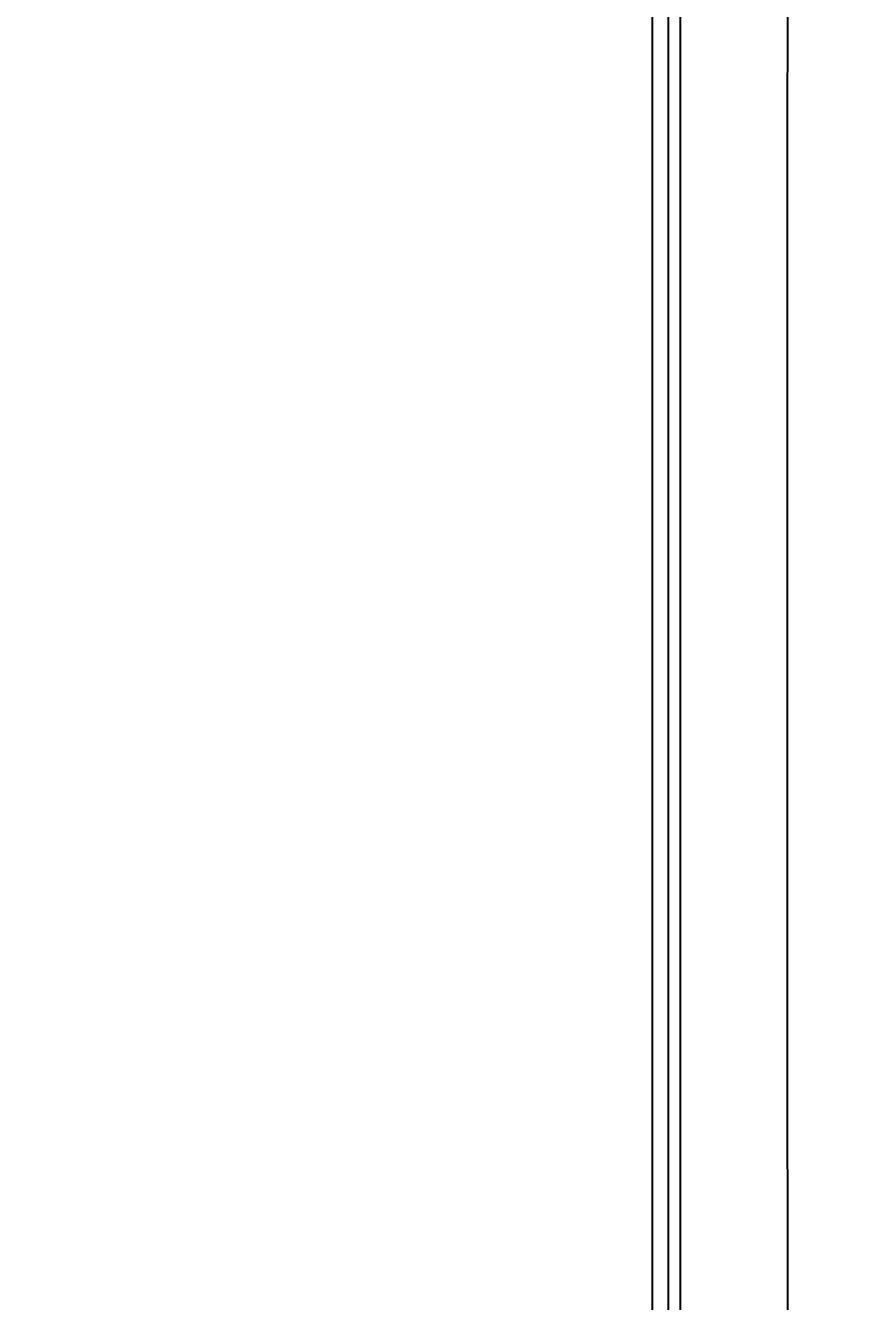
# Model space of a CAD drawing. Header units: millimetres. Extents: x 7426 to 8300, y 123 to 421.
# Drawn here: x 8014.787 to 8017.41, y 345.796 to 349.82 of the extents above; entities that cross this region are included whole.
import ezdxf

# ---------------------------------------------------------------- set-up
doc = ezdxf.new("R2010")
doc.units = ezdxf.units.MM
doc.layers.add('20_ALL_FEATURES', color=7, linetype='Continuous')
doc.layers.add('多重引线', color=7, linetype='Continuous')
doc.styles.add('微软雅黑', font='msyh.ttc')
doc.dimstyles.new('尺寸标注_1_4比例', dxfattribs={"dimtxt": 2.1, "dimasz": 1.7, "dimexe": 0.5, "dimexo": 0.4, "dimgap": 0.5, "dimtad": 1, "dimdec": 1, "dimlfac": 4, "dimdsep": 46, "dimtxsty": '微软雅黑', "dimcen": 0.09, "dimadec": 0, "dimazin": 0, "dimtp": 0.01, "dimtm": 0.01, "dimtfac": 1, "dimtdec": 1, "dimtofl": 0, "dimtmove": 0, "dimatfit": 3, "dimfxl": 1, "dimtolj": 1, "dimarcsym": 0})

# ---------------------------------------------------------------- blocks, each defined once
blk = doc.blocks.new('*D890')
at = {"layer": 'Defpoints', "color": 0}
for p in [(8010.9443, 360.1863), (8006.63, 320.4735), (8032.781, 320.4735)]:
    blk.add_point(p, dxfattribs=at)
at = {"layer": '多重引线', "color": 0, "lineweight": -2}
for p, q in [((8011.3443, 360.1863), (8033.281, 360.1863)), ((8032.781, 358.4863), (8032.781, 322.1735)), ((8007.03, 320.4735), (8033.281, 320.4735))]:
    blk.add_line(p, q, dxfattribs=at)
at = {"layer": '多重引线', "color": 0}
for points in [[(8033.0643, 358.4863), (8032.4976, 358.4863), (8032.781, 360.1863)], [(8032.4976, 322.1735), (8033.0643, 322.1735), (8032.781, 320.4735)]]:
    blk.add_solid(points, dxfattribs=at)
at = {"layer": '多重引线', "color": 0, "insert": (8031.1896, 340.3299), "char_height": 2.1, "attachment_point": 5, "rotation": 90, "style": '微软雅黑'}
blk.add_mtext('\\A1;158.9', dxfattribs=at)

msp = doc.modelspace()

# ---------------------------------------------------------------- linework, layer by layer
at = {"layer": '20_ALL_FEATURES', "color": 7, "linetype": 'Continuous'}
for p, q in [((8016.7642, 330.492), (8016.7642, 350.1684)), ((8016.8142, 330.492), (8016.8142, 350.1684)), ((8016.8517, 350.1684), (8016.8517, 330.492))]:
    msp.add_line(p, q, dxfattribs=at)
msp.add_open_spline([(7985.2818, 358.8617), (7987.3311, 358.8617), (7990.4049, 358.8617), (7994.5034, 358.8617), (7997.5773, 358.8617), (8000.6511, 358.8617), (8003.725, 358.8617), (8006.2865, 358.8617), (8008.3359, 358.8617), (8009.8728, 358.8618), (8011.4098, 358.8611), (8012.9461, 358.8568), (8014.2302, 358.8343), (8015.2451, 358.6877), (8015.977, 358.4318), (8016.569, 357.9158), (8016.9147, 357.2177), (8017.0858, 356.4657), (8017.1526, 355.6989), (8017.1711, 354.9311), (8017.1822, 353.9068), (8017.1919, 352.1137), (8017.1883, 349.5521), (8017.1895, 346.4779), (8017.1892, 343.404), (8017.1893, 340.3302), (8017.1892, 337.2563), (8017.1895, 334.1825), (8017.1883, 331.109), (8017.1918, 328.5471), (8017.1823, 326.7538), (8017.171, 325.7289), (8017.1528, 324.9615), (8017.0854, 324.1956), (8016.9157, 323.444), (8016.5692, 322.7465), (8015.9773, 322.227), (8015.2418, 321.9722), (8014.2278, 321.8261), (8012.9449, 321.8036), (8011.4103, 321.7992), (8009.8725, 321.7986), (8008.3359, 321.7987), (8006.2865, 321.7986), (8003.725, 321.7987), (8000.6511, 321.7987), (7997.5773, 321.7987), (7994.5034, 321.7987), (7990.4049, 321.7987), (7987.3311, 321.7987), (7985.2818, 321.7987)], degree=3, knots=[0, 0, 0, 0, 0.062517, 0.093776, 0.125034, 0.156293, 0.187552, 0.21881, 0.23444, 0.250071, 0.265698, 0.281326, 0.296961, 0.304806, 0.312556, 0.320276, 0.32808, 0.335905, 0.343705, 0.351523, 0.359333, 0.374956, 0.406226, 0.437483, 0.468742, 0.5, 0.531259, 0.562517, 0.593774, 0.625025, 0.640673, 0.648483, 0.656295, 0.664089, 0.671906, 0.679693, 0.687443, 0.695242, 0.703089, 0.718652, 0.73431, 0.749928, 0.765561, 0.781189, 0.812448, 0.843707, 0.874966, 0.906224, 0.937483, 1, 1, 1, 1], dxfattribs=at)

# ---------------------------------------------------------------- dimensions: what is measured, and where the dimension line sits
at = {"layer": '多重引线', "color": 3}
dim = msp.add_linear_dim(base=(8032.781, 320.4735), p1=(8010.9443, 360.1863), p2=(8006.63, 320.4735), angle=90, dimstyle='尺寸标注_1_4比例', dxfattribs=at)
dim.commit()
dim.dimension.update_dxf_attribs({"geometry": '*D890', "text_midpoint": (8031.1896, 340.3299)})

doc.saveas('drawing.dxf')
